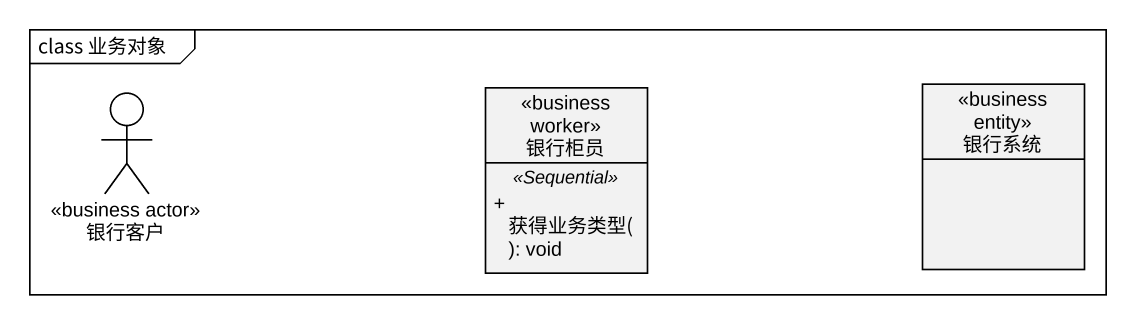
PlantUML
@startuml
mainframe class 业务对象
allowmixing
hide circle
hide empty members
skinparam classAttributeIconSize 0
actor 银行客户 <<business actor>>
class 银行柜员 <<business worker>> {
  .. <<Sequential>> ..
  + 获得业务类型(): void
}
class 银行系统 <<business entity>>
@enduml
